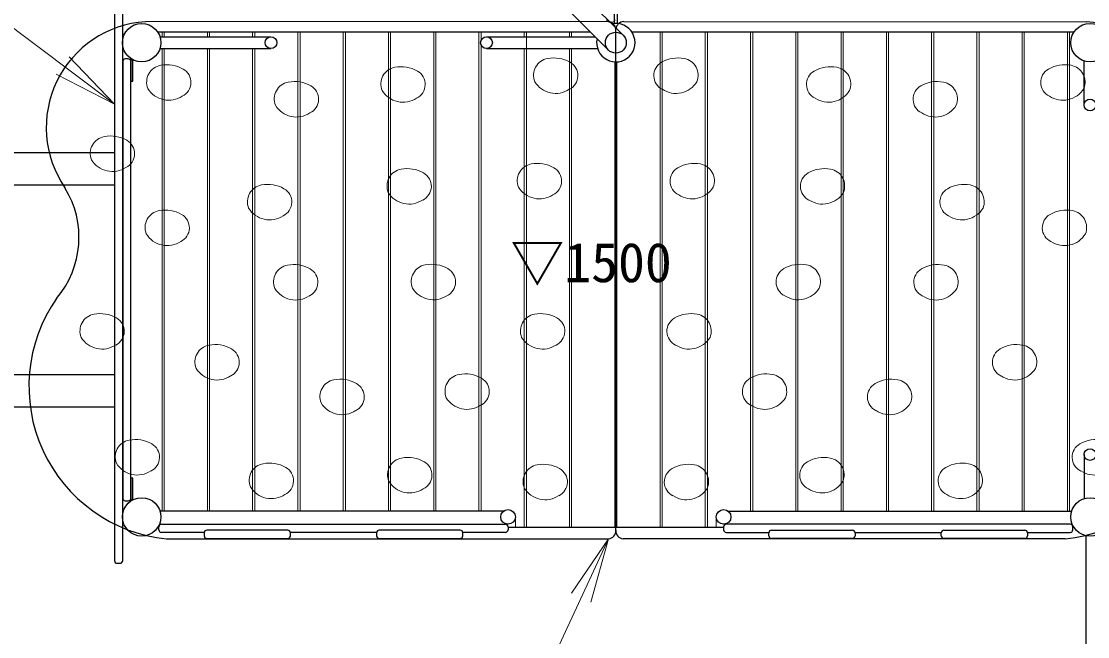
# Model space of a CAD drawing. Units: millimetres at full size, sheet at 1:60; details may follow other scales. Extents: x 900 to 24300, y 900 to 16920.
# Drawn here: x 4275 to 6749, y 11918 to 13345 of the extents above; entities that cross this region are included whole.
import ezdxf
from ezdxf.enums import TextEntityAlignment as Align

# ---------------------------------------------------------------- set-up
doc = ezdxf.new("R2010")
doc.units = ezdxf.units.MM
doc.header["$LTSCALE"] = 60
for name, color, linetype, lineweight in [('D-STR-1', 1, 'Continuous', 25), ('D-STR-2', 82, 'Continuous', 13), ('D-STR-3', 251, 'Continuous', 9), ('D-STR-HTXT', 7, 'Continuous', 13), ('D-STR-TXT', 7, 'Continuous', 13)]:
    doc.layers.add(name, color=color, linetype=linetype, lineweight=lineweight)
doc.styles.add('ＭＳ ゴシック', font='')
doc.styles.get('ＭＳ ゴシック').set_extended_font_data('MS Gothic')

# ---------------------------------------------------------------- blocks, each defined once
blk = doc.blocks.new('open_arrow')
at = {"color": 0, "linetype": 'Continuous', "lineweight": -2}
blk.add_lwpolyline([(7.5, 1.25), (0, 0), (7.5, -1.25)], dxfattribs=at)

msp = doc.modelspace()

# ---------------------------------------------------------------- linework, layer by layer
at = {"layer": 'D-STR-1'}
for p, q in [((4871.38, 14112.91), (5671.38, 13312.91)), ((4837.02, 14078.54), (5637.02, 13278.54)), ((4491.2, 13397.22), (4491.2, 12094.22)), ((4510.2, 12094.22), (4510.2, 13397.22)), ((5636.13, 13344.49), (4562.86, 13344.42)), ((5672.27, 13344.49), (6745.54, 13344.42)), ((4591.07, 13320.72), (5594.83, 13320.72)), ((4596.62, 13309.32), (4854.2, 13309.32)), ((5354.2, 13309.32), (5606.23, 13309.32)), ((5654.15, 12164.99), (5654.23, 13326.45)), ((5654.24, 12164.99), (5654.17, 13326.45)), ((5691.07, 13320.72), (6717.32, 13320.72)), ((4596.62, 13282.12), (4854.2, 13282.12)), ((5354.2, 13282.12), (5611.78, 13282.12)), ((4510.2, 13252.22), (4510.2, 12239.22)), ((4523.2, 13258.22), (4516.2, 13258.22)), ((4529.2, 12235.28), (4529.2, 13258.85)), ((4529.2, 12239.22), (4529.2, 13252.22)), ((6740.6, 13151.17), (6740.6, 13253.3)), ((1625.2, 13040.72), (4491.2, 13040.72)), ((4510.2, 13035.72), (4510.2, 12455.72)), ((1625.2, 12965.72), (4491.2, 12965.72)), ((1625.2, 12525.72), (4491.2, 12525.72)), ((1625.2, 12450.72), (4491.2, 12450.72)), ((6740.6, 12340.27), (6740.6, 12238.15)), ((4516.2, 12233.22), (4523.2, 12233.22)), ((5393.24, 12208.72), (4598.47, 12208.72)), ((5915.15, 12208.72), (6709.93, 12208.72)), ((4594.2, 12170.72), (4591.07, 12170.72)), ((4594.2, 12165.72), (4594.2, 12172.72)), ((4600.2, 12178.72), (5398.2, 12178.72)), ((5404.2, 12172.72), (5404.2, 12165.72)), ((5904.2, 12170.72), (5404.2, 12170.72)), ((5904.2, 12172.72), (5904.2, 12165.72)), ((6708.2, 12178.72), (5910.2, 12178.72)), ((6714.2, 12165.72), (6714.2, 12172.72)), ((6717.32, 12170.72), (6714.2, 12170.72)), ((4699.33, 12159.72), (4600.2, 12159.72)), ((4699.24, 12158.72), (4699.24, 12151.72)), ((4893.24, 12164.72), (4705.24, 12164.72)), ((5099.33, 12159.72), (4899.16, 12159.72)), ((4899.24, 12151.72), (4899.24, 12158.72)), ((5099.24, 12158.72), (5099.24, 12151.72)), ((5293.24, 12164.72), (5105.24, 12164.72)), ((5398.2, 12159.72), (5299.16, 12159.72)), ((5299.24, 12151.72), (5299.24, 12158.72)), ((5910.2, 12159.72), (6009.24, 12159.72)), ((6009.15, 12151.72), (6009.15, 12158.72)), ((6015.15, 12164.72), (6203.15, 12164.72)), ((6209.07, 12159.72), (6409.24, 12159.72)), ((6209.15, 12158.72), (6209.15, 12151.72)), ((6409.15, 12151.72), (6409.15, 12158.72)), ((6415.15, 12164.72), (6603.15, 12164.72)), ((6609.07, 12159.72), (6708.2, 12159.72)), ((6609.15, 12158.72), (6609.15, 12151.72)), ((6745.2, 9307.86), (6745.2, 12152.09)), ((4612, 12144.49), (5637.02, 12144.52)), ((4705.24, 12145.72), (4893.24, 12145.72)), ((5105.24, 12145.72), (5293.24, 12145.72)), ((6696.4, 12144.49), (5671.38, 12144.52)), ((6203.15, 12145.72), (6015.15, 12145.72)), ((6603.15, 12145.72), (6415.15, 12145.72)), ((4497.2, 12088.22), (4504.2, 12088.22))]:
    msp.add_line(p, q, dxfattribs=at)
for points in [[(5651.2, 13395.27), (5657.2, 13395.27), (5657.2, 13340.27), (5651.2, 13340.27)], [(4529.2, 13206.17), (4533.7, 13206.17), (4533.7, 13256.17), (4529.2, 13256.17)], [(4529.2, 12235.28), (4533.7, 12235.28), (4533.7, 12285.28), (4529.2, 12285.28)]]:
    msp.add_lwpolyline(points, close=True, dxfattribs=at)
for centre, radius in [((4554.2, 13295.72), 44.55), ((6754.2, 13295.72), 44.55), ((4854.2, 13295.72), 13.6), ((5354.2, 13295.72), 13.6), ((5654.2, 13295.72), 24.3), ((6754.2, 13151.17), 13.6), ((6754.2, 12340.27), 13.6), ((4554.2, 12195.72), 44.55), ((6754.2, 12195.72), 44.55), ((5404.2, 12195.72), 17), ((5904.2, 12195.72), 17)]:
    msp.add_circle(centre, radius, dxfattribs=at)
for centre, radius, start, end in [((4578.96, 13098.78), 246.16, 93.74848, 214.54699), ((5654.2, 13295.72), 44.55, 168.05573, 101.94427), ((5635.24, 13325.59), 18.93, 4.09659, 87.29602), ((5673.16, 13325.59), 18.93, 92.70398, 175.90341), ((6729.44, 13098.78), 246.16, 325.45301, 86.25152), ((4516.2, 13252.22), 6, 90, 180), ((4523.2, 13252.22), 6, 0, 90), ((4189.38, 12844.14), 219.4, 319.83015, 31.62468), ((4648.48, 12498.46), 355.84, 144.98861, 264.11601), ((6659.92, 12498.46), 355.84, 275.88399, 35.01139), ((4516.2, 12239.22), 6, 180, 270), ((4523.2, 12239.22), 6, 270, 360), ((4600.2, 12172.72), 6, 90, 180), ((5398.2, 12172.72), 6, 360, 90), ((5910.2, 12172.72), 6, 90, 180), ((6708.2, 12172.72), 6, 0, 90), ((4600.2, 12165.72), 6, 180, 270), ((4705.24, 12158.72), 6, 90, 180), ((4705.24, 12151.72), 6, 180, 270), ((4893.24, 12158.72), 6, 0, 90), ((4893.24, 12151.72), 6, 270, 360), ((5105.24, 12158.72), 6, 90, 180), ((5105.24, 12151.72), 6, 180, 270), ((5293.24, 12158.72), 6, 0, 90), ((5293.24, 12151.72), 6, 270, 360), ((5398.2, 12165.72), 6, 270, 0), ((5634.84, 12163.84), 19.44, 276.4429, 3.4144), ((5673.56, 12163.84), 19.44, 176.5856, 263.5571), ((5910.2, 12165.72), 6, 180, 270), ((6015.15, 12158.72), 6, 90, 180), ((6015.15, 12151.72), 6, 180, 270), ((6203.15, 12158.72), 6, 360, 90), ((6203.15, 12151.72), 6, 270, 0), ((6415.15, 12158.72), 6, 90, 180), ((6415.15, 12151.72), 6, 180, 270), ((6603.15, 12158.72), 6, 360, 90), ((6603.15, 12151.72), 6, 270, 0), ((6708.2, 12165.72), 6, 270, 0), ((4497.2, 12094.22), 6, 180.00002, 270.00002), ((4504.2, 12094.22), 6, 270, 0)]:
    msp.add_arc(centre, radius, start, end, dxfattribs=at)
at = {"layer": 'D-STR-2'}
for p, q in [((5638.95, 13343.22), (5645.95, 13343.22)), ((5341.7, 12208.72), (5341.7, 13290.36)), ((4601.7, 12208.72), (4601.7, 13282.12)), ((4606.7, 12208.72), (4606.7, 13282.12)), ((4706.7, 13282.12), (4706.7, 12208.72)), ((4711.7, 12208.72), (4711.7, 13282.12)), ((4811.7, 13282.12), (4811.7, 12208.72)), ((4816.7, 12208.72), (4816.7, 13282.12)), ((4529.2, 13258.85), (4529.2, 12232.6)), ((5421.2, 12195.72), (5421.2, 12170.72)), ((5887.2, 12195.72), (5887.2, 12170.72))]:
    msp.add_line(p, q, dxfattribs=at)
for points in [[(4601.7, 13309.32), (4601.7, 13320.72), (4591.07, 13320.72)], [(4606.7, 13309.32), (4606.7, 13320.72), (4706.7, 13320.72), (4706.7, 13309.32)], [(4711.7, 13309.32), (4711.7, 13320.72), (4811.7, 13320.72), (4811.7, 13309.32)], [(4816.7, 13309.32), (4816.7, 13320.72), (4916.7, 13320.72), (4916.7, 12208.72)], [(4921.7, 12208.72), (4921.7, 13320.72), (5021.7, 13320.72), (5021.7, 12208.72)], [(5026.7, 12208.72), (5026.7, 13320.72), (5126.7, 13320.72), (5126.7, 12208.72)], [(5131.7, 12208.72), (5131.7, 13320.72), (5231.7, 13320.72), (5231.7, 12208.72)], [(5236.7, 12208.72), (5236.7, 13320.72), (5336.7, 13320.72), (5336.7, 12208.72)], [(5341.7, 13301.08), (5341.7, 13320.72), (5441.7, 13320.72), (5441.7, 13309.32)], [(5546.7, 13282.12), (5546.7, 12170.72), (5446.7, 12170.72), (5446.7, 13320.72), (5546.7, 13320.72), (5546.7, 13309.32)], [(5551.7, 13309.32), (5551.7, 13320.72), (5594.83, 13320.72)], [(5691.07, 13320.72), (5756.7, 13320.72), (5756.7, 12170.72), (5656.7, 12170.72), (5656.7, 13251.24)], [(5887.2, 12170.72), (5866.7, 12170.72), (5866.7, 13320.72), (5966.7, 13320.72), (5966.7, 12208.72)], [(5971.7, 12208.72), (5971.7, 13320.72), (6071.7, 13320.72), (6071.7, 12208.72)], [(6076.7, 12208.72), (6076.7, 13320.72), (6176.7, 13320.72), (6176.7, 12208.72)], [(6181.7, 12208.72), (6181.7, 13320.72), (6281.7, 13320.72), (6281.7, 12208.72)], [(6286.7, 12208.72), (6286.7, 13320.72), (6386.7, 13320.72), (6386.7, 12208.72)], [(6391.7, 12208.72), (6391.7, 13320.72), (6491.7, 13320.72), (6491.7, 12208.72)], [(6496.7, 12208.72), (6496.7, 13320.72), (6596.7, 13320.72), (6596.7, 12208.72)], [(6601.7, 12208.72), (6601.7, 13320.72), (6701.7, 13320.72), (6701.7, 12208.72)], [(6706.7, 12208.72), (6706.7, 13320.72), (6717.32, 13320.72)], [(5441.7, 13282.12), (5441.7, 12170.72), (5421.2, 12170.72)], [(5651.7, 13251.24), (5651.7, 12170.72), (5551.7, 12170.72), (5551.7, 13282.12)]]:
    msp.add_lwpolyline(points, dxfattribs=at)
msp.add_lwpolyline([(5861.7, 12170.72), (5761.7, 12170.72), (5761.7, 13320.72), (5861.7, 13320.72)], close=True, dxfattribs=at)
for centre, start, end in [((5638.95, 13349.22), 180, 270), ((5645.95, 13349.22), 270, 0)]:
    msp.add_arc(centre, 6, start, end, dxfattribs=at)
at = {"layer": 'D-STR-3'}
for centre, radius, start, end in [((5502.94, 13219.92), 39.69, 100.34896, 201.82712), ((5510.35, 13184.76), 75.61, 60.11146, 101.08374), ((5798.05, 13184.76), 75.61, 78.91626, 119.88854), ((5805.46, 13219.92), 39.69, 338.17288, 79.65104), ((4605.45, 13204.15), 39.69, 100.34896, 201.82712), ((4612.86, 13169), 75.61, 60.11146, 101.08374), ((4633.08, 13203.56), 35.57, 295.79799, 60.61291), ((5148.7, 13199.57), 39.69, 100.34896, 201.82712), ((5156.11, 13164.41), 75.61, 60.11146, 101.08374), ((5530.57, 13219.32), 35.57, 295.79799, 60.61291), ((5777.82, 13219.32), 35.57, 119.38709, 244.20201), ((6152.29, 13164.41), 75.61, 78.91626, 119.88854), ((6159.69, 13199.57), 39.69, 338.17288, 79.65104), ((6675.32, 13203.56), 35.57, 119.38709, 244.20201), ((6695.54, 13169), 75.61, 78.91626, 119.88854), ((6702.95, 13204.15), 39.69, 338.17288, 79.65104), ((5176.34, 13198.98), 35.57, 295.79799, 60.61291), ((6132.06, 13198.98), 35.57, 119.38709, 244.20201), ((4617.01, 13218.89), 56.68, 211.35206, 303.68298), ((4901.39, 13165.2), 39.69, 100.34896, 201.82712), ((4908.79, 13130.05), 75.61, 60.11146, 101.08374), ((4929.02, 13164.61), 35.57, 295.79799, 60.61291), ((5160.27, 13214.3), 56.68, 211.35206, 303.68298), ((5514.5, 13234.65), 56.68, 211.35206, 303.68298), ((5793.9, 13234.65), 56.68, 236.31702, 328.64794), ((6148.13, 13214.3), 56.68, 236.31702, 328.64794), ((6379.38, 13164.61), 35.57, 119.38709, 244.20201), ((6399.61, 13130.05), 75.61, 78.91626, 119.88854), ((6407.01, 13165.2), 39.69, 338.17288, 79.65104), ((6691.39, 13218.89), 56.68, 236.31702, 328.64794), ((4912.95, 13179.94), 56.68, 211.35206, 303.68298), ((6395.45, 13179.94), 56.68, 236.31702, 328.64794), ((4474.7, 13038.84), 39.69, 100.34896, 201.82712), ((4482.1, 13003.68), 75.61, 60.11146, 101.08374), ((4502.33, 13038.25), 35.57, 295.79799, 60.61291), ((4486.26, 13053.58), 56.68, 211.35206, 303.68298), ((5465.24, 12975.32), 39.69, 100.34896, 201.82712), ((5472.65, 12940.16), 75.61, 60.11146, 101.08374), ((5835.75, 12940.16), 75.61, 78.91626, 119.88854), ((5843.16, 12975.32), 39.69, 338.17288, 79.65104), ((5163.02, 12963.15), 39.69, 100.34896, 201.82712), ((5170.42, 12928), 75.61, 60.11146, 101.08374), ((5190.65, 12962.56), 35.57, 295.79799, 60.61291), ((5492.87, 12974.73), 35.57, 295.79799, 60.61291), ((5815.53, 12974.73), 35.57, 119.38709, 244.20201), ((6117.75, 12962.56), 35.57, 119.38709, 244.20201), ((6137.98, 12928), 75.61, 78.91626, 119.88854), ((6145.38, 12963.15), 39.69, 338.17288, 79.65104), ((4839.28, 12926.63), 39.69, 100.34896, 201.82712), ((4846.68, 12891.48), 75.61, 60.11146, 101.08374), ((6461.72, 12891.48), 75.61, 78.91626, 119.88854), ((6469.12, 12926.63), 39.69, 338.17288, 79.65104), ((4866.91, 12926.04), 35.57, 295.79799, 60.61291), ((5174.58, 12977.89), 56.68, 211.35206, 303.68298), ((5476.8, 12990.05), 56.68, 211.35206, 303.68298), ((5831.6, 12990.05), 56.68, 236.31702, 328.64794), ((6133.82, 12977.89), 56.68, 236.31702, 328.64794), ((6441.49, 12926.04), 35.57, 119.38709, 244.20201), ((4601.8, 12866.99), 39.69, 100.34896, 201.82712), ((4609.21, 12831.83), 75.61, 60.11146, 101.08374), ((4629.43, 12866.4), 35.57, 295.79799, 60.61291), ((4850.84, 12941.37), 56.68, 211.35206, 303.68298), ((6457.56, 12941.37), 56.68, 236.31702, 328.64794), ((6678.97, 12866.4), 35.57, 119.38709, 244.20201), ((6699.19, 12831.83), 75.61, 78.91626, 119.88854), ((6706.6, 12866.99), 39.69, 338.17288, 79.65104), ((4613.36, 12881.73), 56.68, 211.35206, 303.68298), ((6695.04, 12881.73), 56.68, 236.31702, 328.64794), ((4899.69, 12740.62), 39.69, 100.34896, 201.82712), ((4907.1, 12705.46), 75.61, 60.11146, 101.08374), ((4927.32, 12740.02), 35.57, 295.79799, 60.61291), ((5219.26, 12741.24), 39.69, 100.34896, 201.82712), ((5226.67, 12706.08), 75.61, 60.11146, 101.08374), ((5246.89, 12740.65), 35.57, 295.79799, 60.61291), ((6061.51, 12740.65), 35.57, 119.38709, 244.20201), ((6081.73, 12706.08), 75.61, 78.91626, 119.88854), ((6089.14, 12741.24), 39.69, 338.17288, 79.65104), ((6381.08, 12740.02), 35.57, 119.38709, 244.20201), ((6401.3, 12705.46), 75.61, 78.91626, 119.88854), ((6408.71, 12740.62), 39.69, 338.17288, 79.65104), ((4911.25, 12755.35), 56.68, 211.35206, 303.68298), ((5230.82, 12755.98), 56.68, 211.35206, 303.68298), ((6077.58, 12755.98), 56.68, 236.31702, 328.64794), ((6397.15, 12755.35), 56.68, 236.31702, 328.64794), ((4450.81, 12626.83), 39.69, 100.34896, 201.82712), ((4458.22, 12591.67), 75.61, 60.11146, 101.08374), ((5472.57, 12626.83), 39.69, 100.34896, 201.82712), ((5479.98, 12591.67), 75.61, 60.11146, 101.08374), ((5828.42, 12591.67), 75.61, 78.91626, 119.88854), ((5835.83, 12626.83), 39.69, 338.17288, 79.65104), ((4478.44, 12626.23), 35.57, 295.79799, 60.61291), ((5500.2, 12626.23), 35.57, 295.79799, 60.61291), ((5808.2, 12626.23), 35.57, 119.38709, 244.20201), ((4462.37, 12641.56), 56.68, 211.35206, 303.68298), ((4717.52, 12555.01), 39.69, 100.34896, 201.82712), ((4724.92, 12519.85), 75.61, 60.11146, 101.08374), ((5484.13, 12641.56), 56.68, 211.35206, 303.68298), ((5824.27, 12641.56), 56.68, 236.31702, 328.64794), ((6583.48, 12519.85), 75.61, 78.91626, 119.88854), ((6590.88, 12555.01), 39.69, 338.17288, 79.65104), ((4745.15, 12554.42), 35.57, 295.79799, 60.61291), ((6563.25, 12554.42), 35.57, 119.38709, 244.20201), ((4729.08, 12569.75), 56.68, 211.35206, 303.68298), ((5297.55, 12486.99), 39.69, 100.34896, 201.82712), ((5304.95, 12451.83), 75.61, 60.11146, 101.08374), ((5325.18, 12486.39), 35.57, 295.79799, 60.61291), ((5983.22, 12486.39), 35.57, 119.38709, 244.20201), ((6003.45, 12451.83), 75.61, 78.91626, 119.88854), ((6010.85, 12486.99), 39.69, 338.17288, 79.65104), ((6579.32, 12569.75), 56.68, 236.31702, 328.64794), ((5007.36, 12474.68), 39.69, 100.34896, 201.82712), ((5014.77, 12439.52), 75.61, 60.11146, 101.08374), ((5034.99, 12474.08), 35.57, 295.79799, 60.61291), ((6273.41, 12474.08), 35.57, 119.38709, 244.20201), ((6293.63, 12439.52), 75.61, 78.91626, 119.88854), ((6301.04, 12474.68), 39.69, 338.17288, 79.65104), ((5309.11, 12501.72), 56.68, 211.35206, 303.68298), ((5999.29, 12501.72), 56.68, 236.31702, 328.64794), ((5018.92, 12489.41), 56.68, 211.35206, 303.68298), ((6289.48, 12489.41), 56.68, 236.31702, 328.64794), ((4532.41, 12334.7), 39.69, 100.34896, 201.82712), ((4539.81, 12299.54), 75.61, 60.11146, 101.08374), ((6768.59, 12299.54), 75.61, 78.91626, 119.88854), ((4560.04, 12334.11), 35.57, 295.79799, 60.61291), ((6748.36, 12334.11), 35.57, 119.38709, 244.20201), ((4543.97, 12349.43), 56.68, 211.35206, 303.68298), ((4843.31, 12280.06), 39.69, 100.34896, 201.82712), ((4850.71, 12244.9), 75.61, 60.11146, 101.08374), ((5164.49, 12293.18), 39.69, 100.34896, 201.82712), ((5171.89, 12258.02), 75.61, 60.11146, 101.08374), ((5192.12, 12292.58), 35.57, 295.79799, 60.61291), ((6116.28, 12292.58), 35.57, 119.38709, 244.20201), ((6136.51, 12258.02), 75.61, 78.91626, 119.88854), ((6143.91, 12293.18), 39.69, 338.17288, 79.65104), ((6457.69, 12244.9), 75.61, 78.91626, 119.88854), ((6465.09, 12280.06), 39.69, 338.17288, 79.65104), ((6764.43, 12349.43), 56.68, 236.31702, 328.64794), ((4870.94, 12279.47), 35.57, 295.79799, 60.61291), ((5478.69, 12277.36), 39.69, 100.34896, 201.82712), ((5486.09, 12242.2), 75.61, 60.11146, 101.08374), ((5506.32, 12276.76), 35.57, 295.79799, 60.61291), ((5802.08, 12276.76), 35.57, 119.38709, 244.20201), ((5822.31, 12242.2), 75.61, 78.91626, 119.88854), ((5829.71, 12277.36), 39.69, 338.17288, 79.65104), ((6437.46, 12279.47), 35.57, 119.38709, 244.20201), ((5176.05, 12307.91), 56.68, 211.35206, 303.68298), ((6132.35, 12307.91), 56.68, 236.31702, 328.64794), ((4854.87, 12294.79), 56.68, 211.35206, 303.68298), ((5490.25, 12292.09), 56.68, 211.35206, 303.68298), ((5818.15, 12292.09), 56.68, 236.31702, 328.64794), ((6453.53, 12294.79), 56.68, 236.31702, 328.64794)]:
    msp.add_arc(centre, radius, start, end, dxfattribs=at)
at = {"layer": 'D-STR-HTXT'}
for points in [[(4491.2, 13152.93), (3576.52, 13840.92), (3556.52, 13840.92), (2424.02, 13840.92), (2990.27, 13840.92)], [(5637.02, 12144.52), (5175.06, 11147.96), (5155.06, 11147.96), (3618.01, 11147.96), (4386.53, 11147.96)]]:
    msp.add_lwpolyline(points, dxfattribs=at)

# ---------------------------------------------------------------- block references
at = {"layer": 'D-STR-HTXT', "xscale": 20, "yscale": 20}
for p, rotation in [((4491.2, 13152.93), 143.1), ((5637.02, 12144.52), 245.1)]:
    msp.add_blockref('open_arrow', p, dxfattribs=dict(at, rotation=rotation))

# ---------------------------------------------------------------- texts
at = {"layer": 'D-STR-TXT', "style": 'ＭＳ ゴシック'}
msp.add_text('▽1500', height=91.64, dxfattribs=at).set_placement((5409.6, 12712.63), align=Align.BOTTOM_LEFT)

doc.saveas('drawing.dxf')
